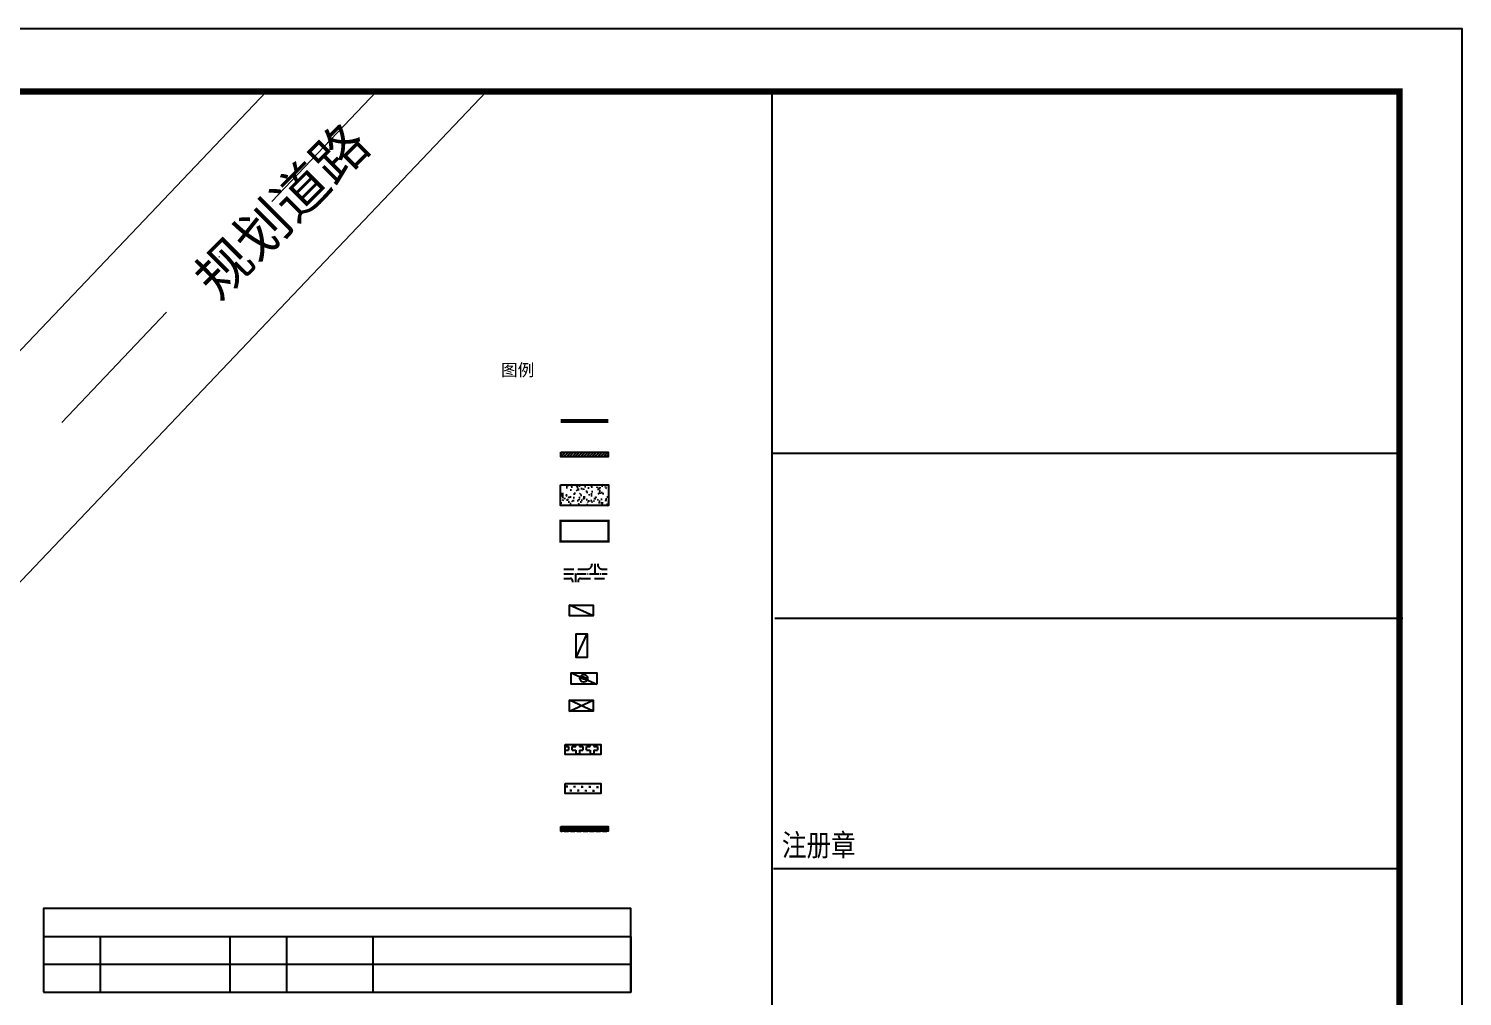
# Model space of a CAD drawing. Header units: millimetres. Extents: x 684742 to 685648, y 2544795 to 2545581.
# Drawn here: x 685468.4 to 685648.1, y 2544971 to 2545092.4 of the extents above; entities that cross this region are included whole.
import ezdxf

# ---------------------------------------------------------------- set-up
doc = ezdxf.new("R2010")
doc.units = ezdxf.units.MM
for name, pattern in [('ACAD_ISO04W100', [30, 24, -3, 0, -3]), ('DASH', [0.35, 0.25, -0.1]), ('DASHDOT', [25.4, 12.7, -6.35, 0, -6.35]), ('DOTE', [2.42, 2, -0.2, 0.02, -0.2])]:
    doc.linetypes.add(name, pattern=pattern)
for name, color, linetype in [('14', 14, 'Continuous'), ('1绿地填充', 116, 'Continuous'), ('A-SITE-ROAD', 33, 'Continuous'), ('a08', 252, 'Continuous'), ('cdz', 241, 'Continuous'), ('k-绿地填充', 118, 'Continuous'), ('PUB_TAB', 7, 'Continuous'), ('PUB_TITLE', 4, 'Continuous'), ('Z-道路中心线', 1, 'Continuous'), ('建筑', 4, 'Continuous'), ('红线', 10, 'Continuous'), ('车位', 8, 'Continuous')]:
    doc.layers.add(name, color=color, linetype=linetype)
for name, color, linetype, lineweight in [('JT-道路中线', 7, 'DASHDOT', 5), ('JT-道路名称-BZ', 7, 'Continuous', 5), ('JT-道路红线', 7, 'Continuous', 5)]:
    doc.layers.add(name, color=color, linetype=linetype, lineweight=lineweight)
doc.styles.get("Standard").update_dxf_attribs({"font": ''})
doc.styles.add('宋体', font='')
doc.styles.get('Standard').set_extended_font_data('SimSun')
doc.styles.get('宋体').set_extended_font_data('SimSun')

# ---------------------------------------------------------------- blocks, each defined once
blk = doc.blocks.new('图框')
at = {"layer": '14', "color": 14}
for p, q in [((97702, -27291), (97702, -111671)), ((97702, -27291), (97702, -111671)), ((121299, -40910), (97702, -40910)), ((97822, -47105), (121418, -47105)), ((97766, -56515), (121362, -56515))]:
    blk.add_line(p, q, dxfattribs=at)
at = {"layer": 'PUB_TITLE', "color": 14}
blk.add_lwpolyline([(-2490, -114031), (123660, -114031), (123660, -24931), (-2490, -24931)], close=True, dxfattribs=at)
at = {"layer": 'PUB_TITLE', "color": 14, "const_width": 236}
blk.add_lwpolyline([(3409, -111671), (121299, -111671), (121299, -27291), (3409, -27291)], close=True, dxfattribs=at)
at = {"layer": '14', "color": 14, "style": '宋体', "width": 0.82}
blk.add_text('注册章', height=825.9, dxfattribs=at).set_placement((98082, -56051))
blk = doc.blocks.new('43FREGEG')
at = {"color": 0}
blk.add_lwpolyline([(696823.68, 2573115.2), (696821.39, 2573115.2), (696821.39, 2573116.24), (696823.68, 2573116.24), (696823.68, 2573115.2), (696821.39, 2573116.24)], dxfattribs=at)
blk = doc.blocks.new('43TGHDSSS')
at = {"color": 0}
blk.add_lwpolyline([(696822.06, 2573112.03), (696822.06, 2573114.32), (696823.1, 2573114.32), (696823.1, 2573112.03), (696822.06, 2573112.03), (696823.1, 2573114.32)], dxfattribs=at)
blk = doc.blocks.new('A$C5D0344E3')
at = {"layer": 'cdz'}
blk.add_lwpolyline([(0.1, 0.72), (-0.19, -0.15), (0.16, 0.09), (-0.02, -0.7), (0.3, 0.29), (-0.02, 0.12)], close=True, dxfattribs=at)
blk.add_circle((0, 0), 0.8, dxfattribs=at)
blk = doc.blocks.new('frewrtret')
at = {"layer": '车位'}
blk.add_lwpolyline([(-5300, -2400), (0, -2400), (0, 0), (-5300, 0)], close=True, dxfattribs=at)
blk.add_lwpolyline([(0, 0), (-5300, -2400)], dxfattribs=at)
blk = doc.blocks.new('34TFGSGS')
at = {"layer": 'cdz', "xscale": 0.6, "yscale": 0.6, "zscale": 0.6, "rotation": 89.99999999365443}
blk.add_blockref('A$C5D0344E3', (696822.86, 2573110.45), dxfattribs=at)
at = {"layer": '车位', "xscale": -0.0006, "yscale": 0.0006, "zscale": 0.0006, "rotation": 359.9999999936543}
blk.add_blockref('frewrtret', (696821.29, 2573111.16), dxfattribs=at)
blk = doc.blocks.new('5RGHRHDDH')
at = {"color": 0}
blk.add_lwpolyline([(696823.68, 2573106.97), (696821.39, 2573106.97), (696821.39, 2573108), (696823.68, 2573108), (696823.68, 2573106.97), (696821.39, 2573108)], dxfattribs=at)
blk.add_lwpolyline([(696821.39, 2573106.97), (696823.68, 2573108)])

msp = doc.modelspace()

# ---------------------------------------------------------------- hatches: boundary and pattern name
h = msp.add_hatch()
h.set_pattern_fill('普通砖', color=256, scale=0.1, style=0)
h.set_pattern_definition([(45, (-11284.84502, -28096.95753), (-0.176776766007, 0.176776766007), [])])
h.paths.add_polyline_path([(685535.13, 2545039.27), (685541.06, 2545039.27), (685541.06, 2545038.67), (685535.13, 2545038.67)])
at = {"ltscale": 10}
h = msp.add_hatch(dxfattribs=at)
h.set_pattern_fill('AR-CONC', color=8)
h.set_pattern_definition([(50, (-11284.845, -28098.8908), (1.82184669, -0.1593908554), [0.1905, -2.0955]), (355, (-11284.845, -28098.8908), (-0.3524282598, 1.9105664288), [0.1524, -1.6764]), (100.451, (-11284.6932, -28098.904), (1.4694250167, 1.7511668782), [0.1619, -1.7809]), (46.1842, (-11284.845, -28098.3828), (2.710790409, -0.4204232793), [0.28575, -3.14325]), (96.6356, (-11284.619, -28098.4178), (2.3740423447, 2.474255559), [0.24285, -2.67135]), (351.184, (-11284.845, -28098.3828), (2.374046058, 2.4742511786), [0.2286, -2.5146]), (21, (-11284.591, -28098.5098), (1.51614879835, -1.0226551852), [0.1905, -2.0955]), (326, (-11284.591, -28098.5098), (0.6180202835, 1.8418796612), [0.1524, -1.6764]), (71.4514, (-11284.4647, -28098.595), (2.1341649077, 0.8192285772), [0.1619, -1.7809]), (37.5, (-11284.845, -28098.8908), (0.0308860325, 0.84555038873), [0, -1.65608, 0, -1.7018, 0, -1.68275]), (7.5, (-11284.845, -28098.8908), (0.6681966251, 1.00180574818), [0, -0.97028, 0, -1.61798, 0, -0.64135]), (327.5, (-11285.41144, -28098.8908), (1.35590595167, -0.05728743993), [0, -0.635, 0, -1.9812, 0, -2.6289]), (317.5, (-11285.6654, -28098.8908), (1.48129181386, 0.25426491033), [0, -0.8255, 0, -1.31572, 0, -1.8669])])
h.paths.add_polyline_path([(685535.09, 2545035.18), (685541.09, 2545035.18), (685541.09, 2545032.58), (685535.09, 2545032.58)])
h = msp.add_hatch()
h.set_pattern_fill('人字形人行道砖', color=256, scale=0.15, style=0)
h.set_pattern_definition([(0, (-11284.84502, -28096.2908), (0.199995, 0.199995), [0.359991, -0.239994, 0.159996, -0.039999]), (0, (-11284.84502, -28096.1308), (0.199995, 0.199995), [0.359991, -0.039999, 0.159996, -0.239994]), (90, (-11284.84502, -28096.2908), (-0.199995, -0.199995), [0.159996, -0.039999, 0.359991, -0.239994]), (90, (-11284.68502, -28096.3308), (0.199995, 0.199995), [-0.239994, 0.359991, -0.039999, 0.159996])])
h.paths.add_polyline_path([(685535.13, 2544992.34), (685541.06, 2544992.34), (685541.06, 2544991.74), (685535.13, 2544991.74)])
at = {"layer": '1绿地填充', "linetype": 'Continuous'}
h = msp.add_hatch(dxfattribs=at)
h.set_pattern_fill('十字花纹', color=256, scale=0.3)
h.set_pattern_definition([(90, (-11284.845, -28096.2908), (-1.8, 1e-16), [0.45, -1.35]), (0, (-11284.845, -28095.8408), (0, 1.8), [0.45, -1.35]), (90, (-11284.395, -28095.8408), (-1.8, 1e-16), [0.45, -1.35]), (0, (-11284.395, -28095.3908), (0, 1.8), [0.45, -1.35]), (270, (-11283.945, -28095.3908), (1.8, -3e-16), [0.45, -1.35]), (0, (-11283.945, -28095.8408), (0, 1.8), [0.45, -1.35]), (270, (-11283.495, -28095.8408), (1.8, -3e-16), [0.45, -1.35]), (0, (-11283.945, -28096.2908), (0, 1.8), [0.45, -1.35]), (270, (-11283.945, -28096.2908), (1.8, -3e-16), [0.45, -1.35]), (0, (-11284.395, -28096.7408), (0, 1.8), [0.45, -1.35]), (270, (-11284.395, -28096.2908), (1.8, -3e-16), [0.45, -1.35]), (0, (-11284.845, -28096.2908), (0, 1.8), [0.45, -1.35])])
h.paths.add_polyline_path([(685535.67, 2545002.63), (685540.13, 2545002.63), (685540.13, 2545001.37), (685535.67, 2545001.37)])
h = msp.add_hatch(dxfattribs=at)
h.set_pattern_fill('CROSS', color=256, scale=0.3, angle=-1.1651)
h.set_pattern_definition([(358.834921686, (-9388.39865, -32660.9048), (0.48583515678, 0.46646792541), [0.238125, -0.714375]), (88.834921686, (-9388.28203, -32661.0263), (-0.46646792541, 0.48583515678), [0.238125, -0.714375])])
h.paths.add_polyline_path([(685535.67, 2544997.74), (685540.13, 2544997.74), (685540.13, 2544996.49), (685535.67, 2544996.49)])

# ---------------------------------------------------------------- linework, layer by layer
for points in [[(685535.13, 2545039.27), (685541.06, 2545039.27), (685541.06, 2545038.67), (685535.13, 2545038.67), (685535.13, 2545039.27)], [(685535.09, 2545035.18), (685541.09, 2545035.18), (685541.09, 2545032.58), (685535.09, 2545032.58)], [(685535.13, 2544992.34), (685541.06, 2544992.34), (685541.06, 2544991.74), (685535.13, 2544991.74), (685535.13, 2544992.34)]]:
    msp.add_lwpolyline(points, close=True)
at = {"layer": 'A-SITE-ROAD', "linetype": 'Continuous', "flags": 128}
msp.add_lwpolyline([(685539.03, 2545025.29), (685539.03, 2545025.19)], dxfattribs=at)
at = {"layer": 'a08', "linetype": 'DASH', "ltscale": 5, "flags": 128}
for points in [[(685535.52, 2545024.61), (685538.45, 2545024.61)], [(685539.75, 2545025.29), (685539.75, 2545025.19)], [(685540.34, 2545024.61), (685540.95, 2545024.61)], [(685535.52, 2545023.44), (685536.32, 2545023.44)], [(685536.61, 2545023.15), (685536.61, 2545022.97)], [(685537.3, 2545023.15), (685537.3, 2545022.97)], [(685537.59, 2545023.44), (685540.95, 2545023.44)]]:
    msp.add_lwpolyline(points, dxfattribs=at)
for points in [[(685538.45, 2545024.61, 0.414214), (685539.03, 2545025.19)], [(685539.75, 2545025.19, 0.414214), (685540.34, 2545024.61)], [(685536.61, 2545023.15, 0.414214), (685536.32, 2545023.44)], [(685537.59, 2545023.44, 0.414214), (685537.3, 2545023.15)]]:
    msp.add_lwpolyline(points, format="xyb", dxfattribs=at)
at = {"layer": 'JT-道路中线', "color": 1, "ltscale": 1.5}
msp.add_line((685512.03, 2545084.5), (685413.11, 2544980.45), dxfattribs=at)
at = {"layer": 'JT-道路红线', "ltscale": 50}
for points in [[(685498.24, 2545084.5), (685423.1, 2545005.47)], [(685437.61, 2544991.71), (685525.83, 2545084.5)]]:
    msp.add_lwpolyline(points, dxfattribs=at)
at = {"layer": 'JT-道路红线'}
msp.add_lwpolyline([(685561.56, 2544836.62, -0.000012), (685525.55, 2544830.28, -0.000109), (685523.09, 2544829.84, -0.000152), (685520.62, 2544829.41, -0.000196), (685518.16, 2544828.98, -0.000239), (685515.69, 2544828.56, -0.000283), (685513.23, 2544828.13, -0.000326), (685510.77, 2544827.71, -0.00037), (685508.31, 2544827.29, -0.000392), (685505.97, 2544826.9, -0.000392), (685503.84, 2544826.54, -0.000392), (685501.87, 2544826.22, -0.000392), (685500.02, 2544825.92, -0.000392), (685498.28, 2544825.63, -0.000392), (685496.63, 2544825.37, -0.000392), (685495.06, 2544825.12, -0.000392), (685493.55, 2544824.88, -0.000392), (685492.11, 2544824.66, -0.000392), (685490.71, 2544824.45, -0.000392), (685489.37, 2544824.24, -0.000392), (685488.06, 2544824.04, -0.000392), (685486.8, 2544823.86, -0.000196), (685486.18, 2544823.77, -0.019313), (685425.31, 2544817.19, -0.000217)], format="xyb", dxfattribs=at)
at = {"layer": 'k-绿地填充', "color": 81, "flags": 128}
for points in [[(685535.67, 2545002.63), (685540.13, 2545002.63), (685540.13, 2545001.37), (685535.67, 2545001.37)], [(685535.67, 2544997.74), (685540.13, 2544997.74), (685540.13, 2544996.49), (685535.67, 2544996.49)]]:
    msp.add_lwpolyline(points, close=True, dxfattribs=at)
at = {"layer": 'PUB_TAB'}
msp.add_lwpolyline([(685470.3, 2544971.57), (685543.9, 2544971.57), (685543.9, 2544982.07), (685470.3, 2544982.07)], close=True, dxfattribs=at)
for points in [[(685470.3, 2544978.57), (685543.9, 2544978.57)], [(685477.41, 2544978.57), (685477.41, 2544971.57)], [(685493.64, 2544978.57), (685493.64, 2544971.57)], [(685500.75, 2544978.57), (685500.75, 2544971.57)], [(685511.57, 2544978.57), (685511.57, 2544971.57)], [(685543.9, 2544978.57), (685543.9, 2544971.57)], [(685470.3, 2544975.07), (685543.9, 2544975.07)], [(685470.3, 2544971.57), (685543.9, 2544971.57)]]:
    msp.add_lwpolyline(points, dxfattribs=at)
at = {"layer": 'Z-道路中心线', "linetype": 'ACAD_ISO04W100', "ltscale": 0.05}
for points in [[(685539.39, 2545025.29), (685539.39, 2545024.02)], [(685535.52, 2545024.02), (685540.95, 2545024.02)], [(685536.96, 2545024.02), (685536.96, 2545022.97)]]:
    msp.add_lwpolyline(points, dxfattribs=at)
at = {"layer": '建筑', "const_width": 0.3}
msp.add_lwpolyline([(685535.09, 2545030.66), (685541.09, 2545030.66), (685541.09, 2545028.06), (685535.09, 2545028.06)], close=True, dxfattribs=at)
at = {"layer": '红线', "linetype": 'DOTE', "ltscale": 2, "const_width": 0.5}
msp.add_lwpolyline([(685535.09, 2545043.19), (685541.09, 2545043.19)], dxfattribs=at)

# ---------------------------------------------------------------- block references
for name, p, xscale, yscale, zscale in [('图框', (685235.89, 2545175.47), 0.003333333, 0.003333333, 0.003333333), ('43FREGEG', (-220331.61, -800031.01), 1.3, 1.3, 1.3), ('43TGHDSSS', (-220331.62, -800032.12), 1.3, 1.3, 1.3), ('5RGHRHDDH', (-220331.61, -800032.24), 1.3, 1.3, 1.3)]:
    msp.add_blockref(name, p, dxfattribs=dict(xscale=xscale, yscale=yscale, zscale=zscale))
msp.add_blockref('34TFGSGS', (-11284.85, -28099.54))

# ---------------------------------------------------------------- texts
at = {"insert": (685527.62, 2545050.34), "char_height": 1.536, "attachment_point": 1, "style": '宋体'}
msp.add_mtext_dynamic_manual_height_columns('图例', width=17.3874, gutter_width=3.84, heights=[0], dxfattribs=at)
at = {"layer": 'JT-道路名称-BZ', "linetype": 'Continuous'}
msp.add_text('规划道路', height=5, rotation=45, dxfattribs=at).set_placement((685492.22, 2545058.16))

doc.saveas('drawing.dxf')
